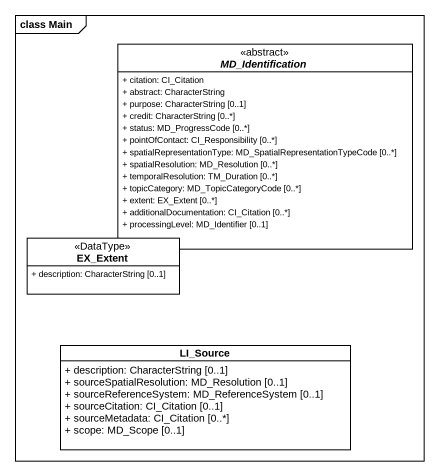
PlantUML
@startuml
mainframe class Main
hide circle
hide empty members
skinparam classAttributeIconSize 0
abstract class MD_Identification <<abstract>> #FFFFFF {
  + citation: CI_Citation
  + abstract: CharacterString
  + purpose: CharacterString [0..1]
  + credit: CharacterString [0..*]
  + status: MD_ProgressCode [0..*]
  + pointOfContact: CI_Responsibility [0..*]
  + spatialRepresentationType: MD_SpatialRepresentationTypeCode [0..*]
  + spatialResolution: MD_Resolution [0..*]
  + temporalResolution: TM_Duration [0..*]
  + topicCategory: MD_TopicCategoryCode [0..*]
  + extent: EX_Extent [0..*]
  + additionalDocumentation: CI_Citation [0..*]
  + processingLevel: MD_Identifier [0..1]
}
class EX_Extent <<DataType>> #FFFFFF {
  + description: CharacterString [0..1]
}
class LI_Source #FFFFFF {
  + description: CharacterString [0..1]
  + sourceSpatialResolution: MD_Resolution [0..1]
  + sourceReferenceSystem: MD_ReferenceSystem [0..1]
  + sourceCitation: CI_Citation [0..1]
  + sourceMetadata: CI_Citation [0..*]
  + scope: MD_Scope [0..1]
}
@enduml
